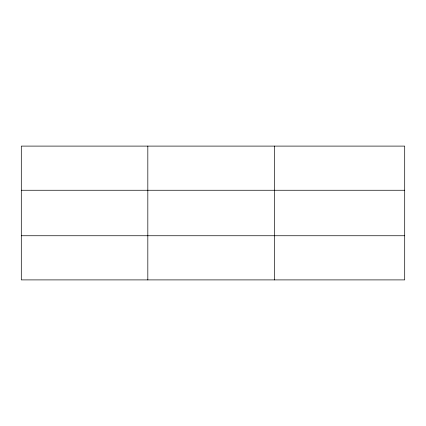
<?xml version="1.0" encoding="UTF-8"?>
<svg xmlns="http://www.w3.org/2000/svg" width="426" height="426" viewBox="0 0 426 426"><rect width="100%" height="100%" fill="white"/><g stroke="black" fill="none" stroke-linecap="round" stroke-linejoin="round"><path stroke-width="0.64" d="M147.822 146.102L147.822 279.898M274.344 146.102L274.344 279.898M404.7 235.743L404.7 279.898L21.3 279.898L21.3 146.102L404.7 146.102L404.7 235.743L21.3 235.743M21.3 190.257L404.7 190.257"/></g></svg>
